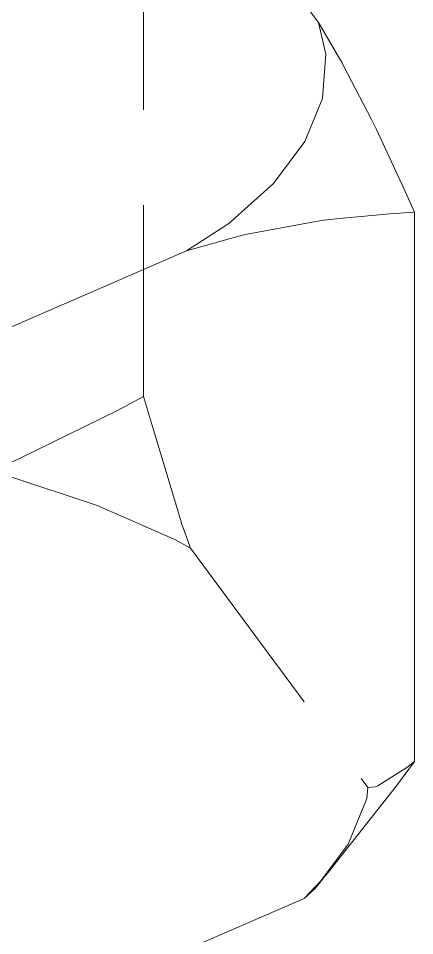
# Model space of a CAD drawing. Header units: millimetres. Extents: x 6 to 294, y 6 to 294.
# Drawn here: x 125.91 to 130.06, y 135.1 to 144.7 of the extents above; entities that cross this region are included whole.
import ezdxf

# ---------------------------------------------------------------- set-up
doc = ezdxf.new("R2010")
doc.units = ezdxf.units.MM
doc.linetypes.add('HIDDEN', pattern=[3, 2, -1])
doc.layers.add('M-VIEW', color=7, linetype='CONTINUOUS', lineweight=0)
doc.layers.add('M-VIEW-HIDD', color=8, linetype='HIDDEN', lineweight=0)

msp = doc.modelspace()

# ---------------------------------------------------------------- linework, layer by layer
at = {"layer": 'M-VIEW', "lineweight": 0}
for p, q in [((128.2266, 145.7653), (129.0478, 144.659)), ((130.0556, 136.9232), (130.0556, 142.6725)), ((125.7237, 141.425), (127.6688, 142.2675)), ((129.0153, 135.597), (129.1063, 135.7095)), ((129.0152, 135.5969), (128.8975, 135.4913)), ((124.4949, 133.5844), (128.8975, 135.4913))]:
    msp.add_line(p, q, dxfattribs=at)
for points in [[(129.0478, 144.659), (129.1275, 144.3254), (129.0895, 143.8642), (128.9052, 143.4133), (128.5767, 142.974), (128.11, 142.5558), (127.6688, 142.2675)], [(129.0478, 144.659), (129.279, 144.2653), (129.2955, 144.2362), (129.3152, 144.1991), (129.6024, 143.6438), (129.6548, 143.5392), (129.7236, 143.3943), (129.9461, 142.9152), (130.0556, 142.6725)], [(127.6688, 142.2675), (128.2162, 142.4223), (128.2553, 142.4324), (128.302, 142.442), (128.9822, 142.5683), (129.1064, 142.5881), (129.2693, 142.6064), (129.7961, 142.6552), (130.0556, 142.6725)], [(128.8975, 135.4913), (129.0786, 135.6795), (129.1064, 135.7101), (129.1457, 135.7581), (129.8644, 136.6684), (130.0556, 136.9232)]]:
    msp.add_lwpolyline(points, dxfattribs=at)
at = {"layer": 'M-VIEW-HIDD', "lineweight": 0}
for p, q in [((127.2188, 140.7449), (127.2188, 146.4942)), ((127.7078, 139.1559), (129.5667, 136.6517))]:
    msp.add_line(p, q, dxfattribs=at)
for points in [[(125.5717, 139.9718), (125.8293, 140.0569), (125.8688, 140.0718), (125.9247, 140.0974), (126.9468, 140.5989), (127.2188, 140.7449)], [(127.7078, 139.1559), (127.6313, 139.3686), (127.6196, 139.4031), (127.603, 139.4564), (127.2995, 140.4642), (127.2188, 140.7449)], [(125.5717, 139.9718), (125.809, 139.9116), (126.7307, 139.6032)], [(126.7307, 139.6032), (127.5452, 139.2484), (127.7078, 139.1559)], [(129.5667, 136.6517), (129.6431, 136.6583), (129.6548, 136.6612), (129.6715, 136.6698), (129.9749, 136.86), (130.0556, 136.9232)], [(129.5667, 136.6517), (129.5566, 136.5357), (129.3607, 136.058), (129.0153, 135.597), (129.0152, 135.5969)]]:
    msp.add_lwpolyline(points, dxfattribs=at)

doc.saveas('drawing.dxf')
